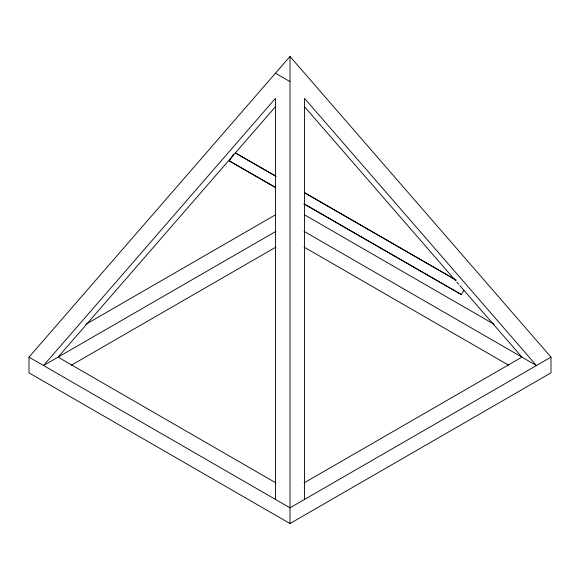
<?xml version="1.0" encoding="UTF-8"?>
<svg xmlns="http://www.w3.org/2000/svg" width="580" height="580" viewBox="0 0 580 580"><rect width="100%" height="100%" fill="white"/><g stroke="black" fill="none" stroke-linecap="round" stroke-linejoin="round"><path stroke-width="0.87" d="M275.609 187.652L229.383 160.965L233.776 153.939M303.818 203.913L461.31 294.553L463.942 290.341M29 357.135L290 56.456L551 357.135L551 372.853L290 523.544L29 372.853L29 357.135L290 507.819L551 357.135M275.797 106.314L58.072 357.135L275.899 482.893M85.847 324.314L275.464 214.839M275.899 231.376L43.536 365.531L275.464 98.346L275.464 499.431M71.398 365.168L275.899 247.102M304.101 482.893L521.928 357.135L459.788 285.556M275.399 175.834L235.436 152.982L276.181 176.508M229.383 160.965L275.609 187.405M304.391 192.77L456.395 280.263M275.464 73.203L290 81.599M304.391 192.48L454.038 278.886M305.385 204.537L461.31 294.553M304.536 214.839L494.153 324.314M304.101 231.376L536.464 365.531L304.536 98.346L304.536 499.431M304.101 247.102L508.602 365.168M304.246 106.365L455.634 280.763M456.822 282.134L458.599 284.185M290 56.456L290 523.544"/></g></svg>
